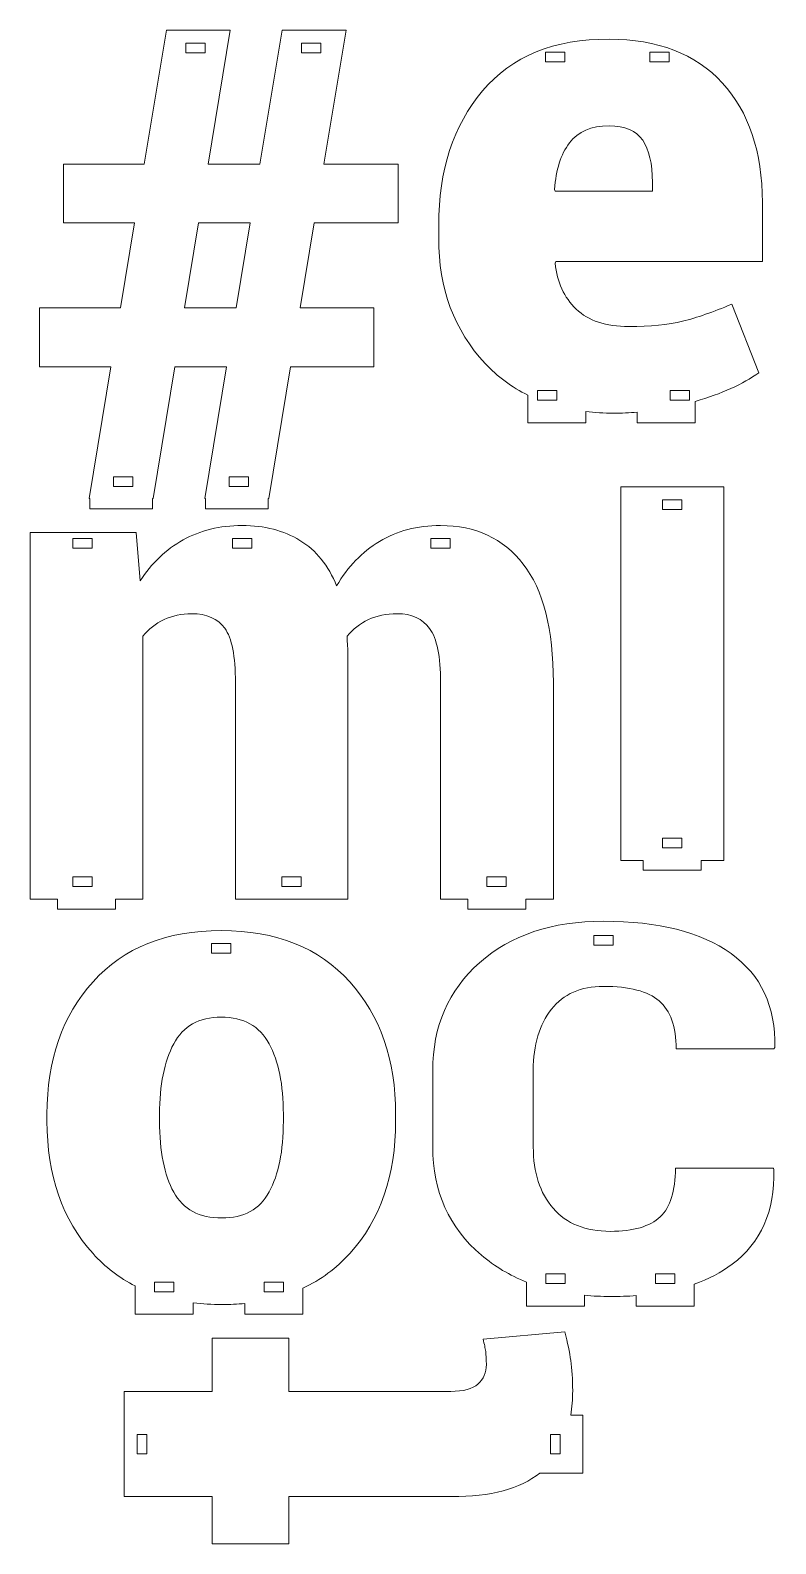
# Model space of a CAD drawing. Header units: centimetres. Extents: x -58 to 57, y -117 to 118.
import ezdxf

# ---------------------------------------------------------------- set-up
doc = ezdxf.new("R2010")
doc.units = ezdxf.units.CM
doc.header["$MEASUREMENT"] = 0
doc.layers.add('Capa 1', color=7, linetype='Continuous')

msp = doc.modelspace()

# ---------------------------------------------------------------- linework, layer by layer
at = {"layer": 'Capa 1', "lineweight": 9}
for points in [[(-34.22171, 114.24451), (-31.22171, 114.24451), (-31.22171, 115.74451), (-34.22171, 115.74451), (-34.22171, 114.24451)], [(-16.23771, 114.24451), (-13.23771, 114.24451), (-13.23771, 115.74451), (-16.23771, 115.74451), (-16.23771, 114.24451)], [(21.62062, 112.8578), (24.62062, 112.8578), (24.62062, 114.3578), (21.62062, 114.3578), (21.62062, 112.8578)], [(37.80615, 112.8578), (40.80615, 112.8578), (40.80615, 114.3578), (37.80615, 114.3578), (37.80615, 112.8578)], [(20.37089, 60.3101), (23.37089, 60.3101), (23.37089, 61.8101), (20.37089, 61.8101), (20.37089, 60.3101)], [(40.98674, 60.3101), (43.98674, 60.3101), (43.98674, 61.8101), (40.98674, 61.8101), (40.98674, 60.3101)], [(-45.43536, 46.93897), (-42.43536, 46.93897), (-42.43536, 48.43897), (-45.43536, 48.43897), (-45.43536, 46.93897)], [(-27.47566, 46.93897), (-24.47566, 46.93897), (-24.47566, 48.43897), (-27.47566, 48.43897), (-27.47566, 46.93897)], [(39.79352, 43.36758), (42.79352, 43.36758), (42.79352, 44.86758), (39.79352, 44.86758), (39.79352, 43.36758)], [(-51.72862, 37.36407), (-48.72862, 37.36407), (-48.72862, 38.86407), (-51.72862, 38.86407), (-51.72862, 37.36407)], [(-26.96456, 37.36407), (-23.96456, 37.36407), (-23.96456, 38.86407), (-26.96456, 38.86407), (-26.96456, 37.36407)], [(3.83294, 37.36407), (6.83294, 37.36407), (6.83294, 38.86407), (3.83294, 38.86407), (3.83294, 37.36407)], [(39.79352, -9.14706), (42.79352, -9.14706), (42.79352, -7.64706), (39.79352, -7.64706), (39.79352, -9.14706)], [(-51.72862, -15.18364), (-48.72862, -15.18364), (-48.72862, -13.68364), (-51.72862, -13.68364), (-51.72862, -15.18364)], [(-19.274, -15.18364), (-16.274, -15.18364), (-16.274, -13.68364), (-19.274, -13.68364), (-19.274, -15.18364)], [(12.50246, -15.18364), (15.50246, -15.18364), (15.50246, -13.68364), (12.50246, -13.68364), (12.50246, -15.18364)]]:
    msp.add_lwpolyline(points, close=True, dxfattribs=at)
at = {"layer": 'Capa 1', "lineweight": 20}
for points in [[(29.11848, -24.26967), (32.11848, -24.26967), (32.11848, -22.76967), (29.11848, -22.76967), (29.11848, -24.26967)], [(-30.2094, -25.51997), (-27.2094, -25.51997), (-27.2094, -24.01997), (-30.2094, -24.01997), (-30.2094, -25.51997)], [(-39.03954, -78.06768), (-36.03954, -78.06768), (-36.03954, -76.56768), (-39.03954, -76.56768), (-39.03954, -78.06768)], [(-22.03954, -78.06768), (-19.03954, -78.06768), (-19.03954, -76.56768), (-22.03954, -76.56768), (-22.03954, -78.06768)], [(21.69055, -76.81738), (24.69055, -76.81738), (24.69055, -75.31738), (21.69055, -75.31738), (21.69055, -76.81738)], [(38.69055, -76.81738), (41.69055, -76.81738), (41.69055, -75.31738), (38.69055, -75.31738), (38.69055, -76.81738)]]:
    msp.add_lwpolyline(points, close=True, dxfattribs=at)
at = {"layer": 'Capa 1', "lineweight": 9}
for points, knots in [([(-27.87018, 65.52277), (-27.87018, 65.52277), (-35.91215, 65.52277), (-35.91215, 65.52277), (-35.91215, 65.52277), (-35.91215, 65.52277), (-39.25162, 45.06003), (-39.25162, 45.06003), (-39.25162, 45.06003), (-39.25162, 45.06003), (-39.35503, 45.06003), (-39.35503, 45.06003), (-39.35503, 45.06003), (-39.35503, 45.06003), (-39.35503, 43.43897), (-39.35503, 43.43897), (-39.35503, 43.43897), (-39.35503, 43.43897), (-49.08141, 43.43897), (-49.08141, 43.43897), (-49.08141, 43.43897), (-49.08141, 43.43897), (-49.08141, 45.06003), (-49.08141, 45.06003), (-49.08141, 45.06003), (-49.08141, 45.06003), (-49.18482, 45.06003), (-49.18482, 45.06003), (-49.18482, 45.06003), (-49.18482, 45.06003), (-45.84536, 65.52277), (-45.84536, 65.52277), (-45.84536, 65.52277), (-45.84536, 65.52277), (-56.93715, 65.52277), (-56.93715, 65.52277), (-56.93715, 65.52277), (-56.93715, 65.52277), (-56.93715, 74.65518), (-56.93715, 74.65518), (-56.93715, 74.65518), (-56.93715, 74.65518), (-44.34601, 74.65518), (-44.34601, 74.65518), (-44.34601, 74.65518), (-44.34601, 74.65518), (-42.1481, 87.84266), (-42.1481, 87.84266), (-42.1481, 87.84266), (-42.1481, 87.84266), (-53.18877, 87.84266), (-53.18877, 87.84266), (-53.18877, 87.84266), (-53.18877, 87.84266), (-53.18877, 96.97506), (-53.18877, 96.97506), (-53.18877, 96.97506), (-53.18877, 96.97506), (-40.64875, 96.97506), (-40.64875, 96.97506), (-40.64875, 96.97506), (-40.64875, 96.97506), (-37.20705, 117.74449), (-37.20705, 117.74449), (-37.20705, 117.74449), (-37.20705, 117.74449), (-27.32496, 117.74449), (-27.32496, 117.74449), (-27.32496, 117.74449), (-27.32496, 117.74449), (-30.71554, 96.97506), (-30.71554, 96.97506), (-30.71554, 96.97506), (-30.71554, 96.97506), (-22.6906, 96.97506), (-22.6906, 96.97506), (-22.6906, 96.97506), (-22.6906, 96.97506), (-19.24891, 117.74449), (-19.24891, 117.74449), (-19.24891, 117.74449), (-19.24891, 117.74449), (-9.31571, 117.74449), (-9.31571, 117.74449), (-9.31571, 117.74449), (-9.31571, 117.74449), (-12.7574, 96.97506), (-12.7574, 96.97506), (-12.7574, 96.97506), (-12.7574, 96.97506), (-1.22262, 96.97506), (-1.22262, 96.97506), (-1.22262, 96.97506), (-1.22262, 96.97506), (-1.22262, 87.84266), (-1.22262, 87.84266), (-1.22262, 87.84266), (-1.22262, 87.84266), (-14.25675, 87.84266), (-14.25675, 87.84266), (-14.25675, 87.84266), (-14.25675, 87.84266), (-16.45467, 74.65518), (-16.45467, 74.65518), (-16.45467, 74.65518), (-16.45467, 74.65518), (-5.02211, 74.65518), (-5.02211, 74.65518), (-5.02211, 74.65518), (-5.02211, 74.65518), (-5.02211, 65.52277), (-5.02211, 65.52277), (-5.02211, 65.52277), (-5.02211, 65.52277), (-17.93698, 65.52277), (-17.93698, 65.52277), (-17.93698, 65.52277), (-17.93698, 65.52277), (-21.29348, 45.06003), (-21.29348, 45.06003), (-21.29348, 45.06003), (-21.29348, 45.06003), (-21.3969, 45.06003), (-21.3969, 45.06003), (-21.3969, 45.06003), (-21.3969, 45.06003), (-21.3969, 43.43897), (-21.3969, 43.43897), (-21.3969, 43.43897), (-21.3969, 43.43897), (-31.12327, 43.43897), (-31.12327, 43.43897), (-31.12327, 43.43897), (-31.12327, 43.43897), (-31.12327, 45.06003), (-31.12327, 45.06003), (-31.12327, 45.06003), (-31.12327, 45.06003), (-31.22669, 45.06003), (-31.22669, 45.06003), (-31.22669, 45.06003), (-31.22669, 45.06003), (-27.87018, 65.52277), (-27.87018, 65.52277)], [0, 0, 0, 0, 0.027027027, 0.027027027, 0.027027027, 0.027027027, 0.054054054, 0.054054054, 0.054054054, 0.054054054, 0.081081081, 0.081081081, 0.081081081, 0.081081081, 0.108108108, 0.108108108, 0.108108108, 0.108108108, 0.135135135, 0.135135135, 0.135135135, 0.135135135, 0.162162162, 0.162162162, 0.162162162, 0.162162162, 0.189189189, 0.189189189, 0.189189189, 0.189189189, 0.216216216, 0.216216216, 0.216216216, 0.216216216, 0.243243243, 0.243243243, 0.243243243, 0.243243243, 0.27027027, 0.27027027, 0.27027027, 0.27027027, 0.297297297, 0.297297297, 0.297297297, 0.297297297, 0.324324324, 0.324324324, 0.324324324, 0.324324324, 0.351351351, 0.351351351, 0.351351351, 0.351351351, 0.378378378, 0.378378378, 0.378378378, 0.378378378, 0.405405405, 0.405405405, 0.405405405, 0.405405405, 0.432432432, 0.432432432, 0.432432432, 0.432432432, 0.459459459, 0.459459459, 0.459459459, 0.459459459, 0.486486486, 0.486486486, 0.486486486, 0.486486486, 0.513513514, 0.513513514, 0.513513514, 0.513513514, 0.540540541, 0.540540541, 0.540540541, 0.540540541, 0.567567568, 0.567567568, 0.567567568, 0.567567568, 0.594594595, 0.594594595, 0.594594595, 0.594594595, 0.621621622, 0.621621622, 0.621621622, 0.621621622, 0.648648649, 0.648648649, 0.648648649, 0.648648649, 0.675675676, 0.675675676, 0.675675676, 0.675675676, 0.702702703, 0.702702703, 0.702702703, 0.702702703, 0.72972973, 0.72972973, 0.72972973, 0.72972973, 0.756756757, 0.756756757, 0.756756757, 0.756756757, 0.783783784, 0.783783784, 0.783783784, 0.783783784, 0.810810811, 0.810810811, 0.810810811, 0.810810811, 0.837837838, 0.837837838, 0.837837838, 0.837837838, 0.864864865, 0.864864865, 0.864864865, 0.864864865, 0.891891892, 0.891891892, 0.891891892, 0.891891892, 0.918918919, 0.918918919, 0.918918919, 0.918918919, 0.945945946, 0.945945946, 0.945945946, 0.945945946, 1, 1, 1, 1]), ([(18.88844, 61.10185), (16.3882, 62.33189), (14.17638, 63.96673), (12.25884, 66.01606), (12.25884, 66.01606), (7.45838, 71.14647), (5.04453, 77.64009), (5.04453, 85.48939), (5.04453, 85.48939), (5.04453, 85.48939), (5.04453, 87.46495), (5.04453, 87.46495), (5.04453, 87.46495), (5.04453, 96.00217), (7.31995, 102.96953), (11.85314, 108.33175), (11.85314, 108.33175), (16.38634, 113.71162), (22.93037, 116.39273), (31.50287, 116.35745), (31.50287, 116.35745), (39.05231, 116.35745), (44.90842, 114.09967), (49.05356, 109.58412), (49.05356, 109.58412), (53.1987, 105.06856), (55.28009, 98.87731), (55.28009, 91.02801), (55.28009, 91.02801), (55.28009, 91.02801), (55.28009, 81.87342), (55.28009, 81.87342), (55.28009, 81.87342), (55.28009, 81.87342), (23.24787, 81.87342), (23.24787, 81.87342), (23.24787, 81.87342), (23.24787, 81.87342), (23.14203, 81.57356), (23.14203, 81.57356), (23.14203, 81.57356), (23.40662, 78.64551), (24.50023, 76.2819), (26.38759, 74.46509), (26.38759, 74.46509), (28.29259, 72.64828), (31.00898, 71.7487), (34.55439, 71.7487), (34.55439, 71.7487), (37.90578, 71.7487), (40.67509, 72.03092), (42.89759, 72.57773), (42.89759, 72.57773), (45.12009, 73.12453), (47.66009, 74.00648), (50.53523, 75.22356), (50.53523, 75.22356), (50.53523, 75.22356), (54.71564, 64.56967), (54.71564, 64.56967), (54.71564, 64.56967), (52.29911, 62.80579), (48.94488, 61.32609), (44.87089, 60.12467)], [0, 0, 0, 0, 0.058823529, 0.058823529, 0.058823529, 0.058823529, 0.117647059, 0.117647059, 0.117647059, 0.117647059, 0.176470588, 0.176470588, 0.176470588, 0.176470588, 0.235294118, 0.235294118, 0.235294118, 0.235294118, 0.294117647, 0.294117647, 0.294117647, 0.294117647, 0.352941176, 0.352941176, 0.352941176, 0.352941176, 0.411764706, 0.411764706, 0.411764706, 0.411764706, 0.470588235, 0.470588235, 0.470588235, 0.470588235, 0.529411765, 0.529411765, 0.529411765, 0.529411765, 0.588235294, 0.588235294, 0.588235294, 0.588235294, 0.647058824, 0.647058824, 0.647058824, 0.647058824, 0.705882353, 0.705882353, 0.705882353, 0.705882353, 0.764705882, 0.764705882, 0.764705882, 0.764705882, 0.823529412, 0.823529412, 0.823529412, 0.823529412, 0.882352941, 0.882352941, 0.882352941, 0.882352941, 1, 1, 1, 1]), ([(31.50287, 102.91662), (28.71592, 102.91662), (26.66981, 102.03467), (25.32926, 100.25314), (25.32926, 100.25314), (24.00634, 98.47162), (23.24787, 96.07273), (23.0362, 93.03884), (23.0362, 93.03884), (23.0362, 93.03884), (23.14203, 92.79189), (23.14203, 92.79189), (23.14203, 92.79189), (23.14203, 92.79189), (38.22328, 92.79189), (38.22328, 92.79189), (38.22328, 92.79189), (38.22328, 92.79189), (38.22328, 94.13245), (38.22328, 94.13245), (38.22328, 94.13245), (38.22328, 97.02523), (37.71175, 99.21245), (36.70634, 100.69412), (36.70634, 100.69412), (35.68328, 102.17578), (33.95467, 102.91662), (31.50287, 102.91662)], [0, 0, 0, 0, 0.125, 0.125, 0.125, 0.125, 0.25, 0.25, 0.25, 0.25, 0.375, 0.375, 0.375, 0.375, 0.5, 0.5, 0.5, 0.5, 0.625, 0.625, 0.625, 0.625, 0.75, 0.75, 0.75, 0.75, 1, 1, 1, 1]), ([(-34.41281, 74.65518), (-34.41281, 74.65518), (-26.38787, 74.65518), (-26.38787, 74.65518), (-26.38787, 74.65518), (-26.38787, 74.65518), (-24.18996, 87.84266), (-24.18996, 87.84266), (-24.18996, 87.84266), (-24.18996, 87.84266), (-32.2149, 87.84266), (-32.2149, 87.84266), (-32.2149, 87.84266), (-32.2149, 87.84266), (-34.41281, 74.65518), (-34.41281, 74.65518)], [0, 0, 0, 0, 0.2, 0.2, 0.2, 0.2, 0.4, 0.4, 0.4, 0.4, 0.6, 0.6, 0.6, 0.6, 1, 1, 1, 1]), ([(27.87089, 58.30975), (27.87089, 58.30975), (27.87089, 56.80975), (27.87089, 56.80975), (27.87089, 56.80975), (27.87089, 56.80975), (18.87089, 56.80975), (18.87089, 56.80975), (18.87089, 56.80975), (18.87089, 56.80975), (18.87089, 58.30975), (18.87089, 58.30975)], [0, 0, 0, 0, 0.25, 0.25, 0.25, 0.25, 0.5, 0.5, 0.5, 0.5, 1, 1, 1, 1]), ([(35.87089, 58.45704), (34.61677, 58.35527), (33.47542, 58.31099), (32.19078, 58.30787), (32.19078, 58.30787), (30.70382, 58.30425), (29.24428, 58.39224), (27.87089, 58.55156)], [0, 0, 0, 0, 0.333333333, 0.333333333, 0.333333333, 0.333333333, 1, 1, 1, 1]), ([(44.87089, 58.30975), (44.87089, 58.30975), (44.87089, 56.80975), (44.87089, 56.80975), (44.87089, 56.80975), (44.87089, 56.80975), (35.87089, 56.80975), (35.87089, 56.80975), (35.87089, 56.80975), (35.87089, 56.80975), (35.87089, 58.30975), (35.87089, 58.30975)], [0, 0, 0, 0, 0.25, 0.25, 0.25, 0.25, 0.5, 0.5, 0.5, 0.5, 1, 1, 1, 1]), ([(49.29645, -11.14706), (49.29645, -11.14706), (45.79352, -11.14706), (45.79352, -11.14706), (45.79352, -11.14706), (45.79352, -11.14706), (45.79352, -12.64706), (45.79352, -12.64706), (45.79352, -12.64706), (45.79352, -12.64706), (36.79352, -12.64706), (36.79352, -12.64706), (36.79352, -12.64706), (36.79352, -12.64706), (36.79352, -11.14706), (36.79352, -11.14706), (36.79352, -11.14706), (36.79352, -11.14706), (33.29059, -11.14706), (33.29059, -11.14706), (33.29059, -11.14706), (33.29059, -11.14706), (33.29059, 46.86754), (33.29059, 46.86754), (33.29059, 46.86754), (33.29059, 46.86754), (49.29645, 46.86754), (49.29645, 46.86754), (49.29645, 46.86754), (49.29645, 46.86754), (49.29645, -11.14706), (49.29645, -11.14706)], [0, 0, 0, 0, 0.111111111, 0.111111111, 0.111111111, 0.111111111, 0.222222222, 0.222222222, 0.222222222, 0.222222222, 0.333333333, 0.333333333, 0.333333333, 0.333333333, 0.444444444, 0.444444444, 0.444444444, 0.444444444, 0.555555556, 0.555555556, 0.555555556, 0.555555556, 0.666666667, 0.666666667, 0.666666667, 0.666666667, 0.777777778, 0.777777778, 0.777777778, 0.777777778, 1, 1, 1, 1]), ([(-41.904, 39.80393), (-41.904, 39.80393), (-41.28664, 32.27521), (-41.28664, 32.27521), (-41.28664, 32.27521), (-39.52275, 35.00639), (-37.31789, 37.12665), (-34.63678, 38.61802), (-34.63678, 38.61802), (-31.97331, 40.1094), (-28.92178, 40.86406), (-25.46456, 40.86406), (-25.46456, 40.86406), (-21.98969, 40.86406), (-18.99108, 40.09143), (-16.48636, 38.54615), (-16.48636, 38.54615), (-13.964, 37.00088), (-12.07664, 34.64702), (-10.789, 31.4846), (-10.789, 31.4846), (-9.07803, 34.46734), (-6.85553, 36.76728), (-4.15678, 38.4024), (-4.15678, 38.4024), (-1.45803, 40.03752), (1.71697, 40.86406), (5.33294, 40.86406), (5.33294, 40.86406), (10.76572, 40.86406), (15.05197, 38.86958), (18.17405, 34.88061), (18.17405, 34.88061), (21.2785, 30.89165), (22.84836, 24.76446), (22.84836, 16.48106), (22.84836, 16.48106), (22.84836, 16.48106), (22.84836, -17.15563), (22.84836, -17.15563), (22.84836, -17.15563), (22.84836, -17.15563), (18.59065, -17.15563), (18.59065, -17.15563), (18.59065, -17.15563), (18.59065, -17.15563), (18.59065, -18.68364), (18.59065, -18.68364), (18.59065, -18.68364), (18.59065, -18.68364), (9.59065, -18.68364), (9.59065, -18.68364), (9.59065, -18.68364), (9.59065, -18.68364), (9.59065, -17.15563), (9.59065, -17.15563), (9.59065, -17.15563), (9.59065, -17.15563), (5.33294, -17.15563), (5.33294, -17.15563), (5.33294, -17.15563), (5.33294, -17.15563), (5.33294, 16.48106), (5.33294, 16.48106), (5.33294, 16.48106), (5.33294, 20.55987), (4.7685, 23.34495), (3.63961, 24.87226), (3.63961, 24.87226), (2.52836, 26.39956), (0.85266, 27.17221), (-1.38747, 27.17221), (-1.38747, 27.17221), (-3.08081, 27.17221), (-4.56247, 26.86674), (-5.86775, 26.25582), (-5.86775, 26.25582), (-7.15539, 25.62693), (-8.249, 24.78242), (-9.14858, 23.68635), (-9.14858, 23.68635), (-9.14858, 23.0934), (-9.13095, 22.57232), (-9.09567, 22.14108), (-9.09567, 22.14108), (-9.06039, 21.70983), (-9.04275, 21.2786), (-9.04275, 20.84736), (-9.04275, 20.84736), (-9.04275, 20.84736), (-9.04275, -17.15563), (-9.04275, -17.15563), (-9.04275, -17.15563), (-9.04275, -17.15563), (-26.50525, -17.15563), (-26.50525, -17.15563), (-26.50525, -17.15563), (-26.50525, -17.15563), (-26.50525, 16.48106), (-26.50525, 16.48106), (-26.50525, 16.48106), (-26.50525, 20.5958), (-27.05206, 23.39886), (-28.16331, 24.9082), (-28.16331, 24.9082), (-29.25692, 26.41753), (-30.96789, 27.17221), (-33.27858, 27.17221), (-33.27858, 27.17221), (-34.86608, 27.17221), (-36.29483, 26.86674), (-37.58247, 26.25582), (-37.58247, 26.25582), (-38.88775, 25.62693), (-39.98136, 24.78242), (-40.8633, 23.68635), (-40.8633, 23.68635), (-40.8633, 23.68635), (-40.8633, -17.15563), (-40.8633, -17.15563), (-40.8633, -17.15563), (-40.8633, -17.15563), (-45.10337, -17.15563), (-45.10337, -17.15563), (-45.10337, -17.15563), (-45.10337, -17.15563), (-45.10337, -18.68364), (-45.10337, -18.68364), (-45.10337, -18.68364), (-45.10337, -18.68364), (-54.10337, -18.68364), (-54.10337, -18.68364), (-54.10337, -18.68364), (-54.10337, -18.68364), (-54.10337, -17.15563), (-54.10337, -17.15563), (-54.10337, -17.15563), (-54.10337, -17.15563), (-58.34344, -17.15563), (-58.34344, -17.15563), (-58.34344, -17.15563), (-58.34344, -17.15563), (-58.34344, 39.80393), (-58.34344, 39.80393), (-58.34344, 39.80393), (-58.34344, 39.80393), (-41.904, 39.80393), (-41.904, 39.80393)], [0, 0, 0, 0, 0.026315789, 0.026315789, 0.026315789, 0.026315789, 0.052631579, 0.052631579, 0.052631579, 0.052631579, 0.078947368, 0.078947368, 0.078947368, 0.078947368, 0.105263158, 0.105263158, 0.105263158, 0.105263158, 0.131578947, 0.131578947, 0.131578947, 0.131578947, 0.157894737, 0.157894737, 0.157894737, 0.157894737, 0.184210526, 0.184210526, 0.184210526, 0.184210526, 0.210526316, 0.210526316, 0.210526316, 0.210526316, 0.236842105, 0.236842105, 0.236842105, 0.236842105, 0.263157895, 0.263157895, 0.263157895, 0.263157895, 0.289473684, 0.289473684, 0.289473684, 0.289473684, 0.315789474, 0.315789474, 0.315789474, 0.315789474, 0.342105263, 0.342105263, 0.342105263, 0.342105263, 0.368421053, 0.368421053, 0.368421053, 0.368421053, 0.394736842, 0.394736842, 0.394736842, 0.394736842, 0.421052632, 0.421052632, 0.421052632, 0.421052632, 0.447368421, 0.447368421, 0.447368421, 0.447368421, 0.473684211, 0.473684211, 0.473684211, 0.473684211, 0.5, 0.5, 0.5, 0.5, 0.526315789, 0.526315789, 0.526315789, 0.526315789, 0.552631579, 0.552631579, 0.552631579, 0.552631579, 0.578947368, 0.578947368, 0.578947368, 0.578947368, 0.605263158, 0.605263158, 0.605263158, 0.605263158, 0.631578947, 0.631578947, 0.631578947, 0.631578947, 0.657894737, 0.657894737, 0.657894737, 0.657894737, 0.684210526, 0.684210526, 0.684210526, 0.684210526, 0.710526316, 0.710526316, 0.710526316, 0.710526316, 0.736842105, 0.736842105, 0.736842105, 0.736842105, 0.763157895, 0.763157895, 0.763157895, 0.763157895, 0.789473684, 0.789473684, 0.789473684, 0.789473684, 0.815789474, 0.815789474, 0.815789474, 0.815789474, 0.842105263, 0.842105263, 0.842105263, 0.842105263, 0.868421053, 0.868421053, 0.868421053, 0.868421053, 0.894736842, 0.894736842, 0.894736842, 0.894736842, 0.921052632, 0.921052632, 0.921052632, 0.921052632, 0.947368421, 0.947368421, 0.947368421, 0.947368421, 1, 1, 1, 1]), ([(18.69055, -76.57877), (16.07078, -75.54369), (13.73259, -74.14951), (11.66816, -72.39362), (11.66816, -72.39362), (6.63344, -68.1114), (4.11641, -62.51908), (4.11641, -55.59098), (4.11641, -55.59098), (4.11641, -55.59098), (4.11641, -43.77868), (4.11641, -43.77868), (4.11641, -43.77868), (4.11641, -36.87713), (6.54432, -31.28951), (11.38438, -27.00258), (11.38438, -27.00258), (16.2402, -22.70237), (22.65682, -20.56555), (30.61848, -20.56555), (30.61848, -20.56555), (39.1477, -20.56555), (45.75351, -22.23784), (50.42015, -25.58245), (50.42015, -25.58245), (55.08678, -28.92706), (57.35704, -33.78469), (57.23091, -40.15536), (57.23091, -40.15536), (57.23091, -40.15536), (57.08902, -40.39427), (57.08902, -40.39427), (57.08902, -40.39427), (57.08902, -40.39427), (41.89093, -40.39427), (41.89093, -40.39427), (41.89093, -40.39427), (41.89093, -36.91694), (41.02382, -34.43504), (39.25806, -32.93527), (39.25806, -32.93527), (37.50807, -31.42223), (34.62296, -30.67899), (30.61848, -30.67899), (30.61848, -30.67899), (27.1185, -30.67899), (24.42258, -31.86022), (22.54646, -34.23595), (22.54646, -34.23595), (20.67035, -36.59841), (19.72441, -39.75719), (19.72441, -43.69905), (19.72441, -43.69905), (19.72441, -43.69905), (19.72441, -55.59098), (19.72441, -55.59098), (19.72441, -55.59098), (19.72441, -59.55937), (20.74918, -62.74471), (22.81448, -65.12044), (22.81448, -65.12044), (24.87978, -67.50944), (27.84372, -68.70394), (31.69055, -68.70394), (31.69055, -68.70394), (35.25358, -68.70394), (37.83915, -67.94743), (39.43148, -66.44766), (39.43148, -66.44766), (41.00805, -64.9479), (41.79633, -62.42617), (41.79633, -58.89576), (41.79633, -58.89576), (41.79633, -58.89576), (56.99443, -58.89576), (56.99443, -58.89576), (56.99443, -58.89576), (56.99443, -58.89576), (57.08902, -59.13466), (57.08902, -59.13466), (57.08902, -59.13466), (57.21515, -65.58497), (55.05209, -70.47944), (50.59357, -73.81375), (50.59357, -73.81375), (48.89514, -75.08394), (46.92945, -76.115), (44.69055, -76.90486)], [0, 0, 0, 0, 0.043478261, 0.043478261, 0.043478261, 0.043478261, 0.086956522, 0.086956522, 0.086956522, 0.086956522, 0.130434783, 0.130434783, 0.130434783, 0.130434783, 0.173913043, 0.173913043, 0.173913043, 0.173913043, 0.217391304, 0.217391304, 0.217391304, 0.217391304, 0.260869565, 0.260869565, 0.260869565, 0.260869565, 0.304347826, 0.304347826, 0.304347826, 0.304347826, 0.347826087, 0.347826087, 0.347826087, 0.347826087, 0.391304348, 0.391304348, 0.391304348, 0.391304348, 0.434782609, 0.434782609, 0.434782609, 0.434782609, 0.47826087, 0.47826087, 0.47826087, 0.47826087, 0.52173913, 0.52173913, 0.52173913, 0.52173913, 0.565217391, 0.565217391, 0.565217391, 0.565217391, 0.608695652, 0.608695652, 0.608695652, 0.608695652, 0.652173913, 0.652173913, 0.652173913, 0.652173913, 0.695652174, 0.695652174, 0.695652174, 0.695652174, 0.739130435, 0.739130435, 0.739130435, 0.739130435, 0.782608696, 0.782608696, 0.782608696, 0.782608696, 0.826086957, 0.826086957, 0.826086957, 0.826086957, 0.869565217, 0.869565217, 0.869565217, 0.869565217, 0.913043478, 0.913043478, 0.913043478, 0.913043478, 1, 1, 1, 1]), ([(-42.03954, -77.18643), (-44.53256, -75.92289), (-46.71699, -74.24646), (-48.60607, -72.15098), (-48.60607, -72.15098), (-53.36416, -66.87301), (-55.74982, -60.03306), (-55.74982, -51.58404), (-55.74982, -51.58404), (-55.74982, -51.58404), (-55.74982, -50.50807), (-55.74982, -50.50807), (-55.74982, -50.50807), (-55.74982, -42.09432), (-53.36857, -35.25043), (-48.60607, -29.95876), (-48.60607, -29.95876), (-43.86121, -24.66709), (-37.22898, -22.02126), (-28.7094, -22.02126), (-28.7094, -22.02126), (-20.17218, -22.02126), (-13.52232, -24.66709), (-8.75982, -29.95876), (-8.75982, -29.95876), (-4.01496, -35.25043), (-1.63371, -42.09432), (-1.63371, -50.50807), (-1.63371, -50.50807), (-1.63371, -50.50807), (-1.63371, -51.58404), (-1.63371, -51.58404), (-1.63371, -51.58404), (-1.63371, -60.03306), (-4.01048, -66.881), (-8.75982, -72.15098), (-8.75982, -72.15098), (-10.82823, -74.44615), (-13.26261, -76.24331), (-16.03954, -77.53893)], [0, 0, 0, 0, 0.090909091, 0.090909091, 0.090909091, 0.090909091, 0.181818182, 0.181818182, 0.181818182, 0.181818182, 0.272727273, 0.272727273, 0.272727273, 0.272727273, 0.363636364, 0.363636364, 0.363636364, 0.363636364, 0.454545455, 0.454545455, 0.454545455, 0.454545455, 0.545454545, 0.545454545, 0.545454545, 0.545454545, 0.636363636, 0.636363636, 0.636363636, 0.636363636, 0.727272727, 0.727272727, 0.727272727, 0.727272727, 0.818181818, 0.818181818, 0.818181818, 0.818181818, 1, 1, 1, 1]), ([(-38.26968, -51.58404), (-38.26968, -56.27598), (-37.54648, -59.94487), (-36.08246, -62.62598), (-36.08246, -62.62598), (-34.61843, -65.28945), (-32.13135, -66.63001), (-28.60357, -66.63001), (-28.60357, -66.63001), (-25.19926, -66.63001), (-22.74746, -65.28945), (-21.26579, -62.5907), (-21.26579, -62.5907), (-19.80176, -59.90959), (-19.06093, -56.2407), (-19.06093, -51.58404), (-19.06093, -51.58404), (-19.06093, -51.58404), (-19.06093, -50.50807), (-19.06093, -50.50807), (-19.06093, -50.50807), (-19.06093, -45.95723), (-19.80176, -42.30598), (-21.26579, -39.57195), (-21.26579, -39.57195), (-22.74746, -36.83793), (-25.23454, -35.46209), (-28.7094, -35.46209), (-28.7094, -35.46209), (-32.16662, -35.46209), (-34.61843, -36.83793), (-36.08246, -39.60723), (-36.08246, -39.60723), (-37.54648, -42.3589), (-38.26968, -45.99251), (-38.26968, -50.50807), (-38.26968, -50.50807), (-38.26968, -50.50807), (-38.26968, -51.58404), (-38.26968, -51.58404)], [0, 0, 0, 0, 0.090909091, 0.090909091, 0.090909091, 0.090909091, 0.181818182, 0.181818182, 0.181818182, 0.181818182, 0.272727273, 0.272727273, 0.272727273, 0.272727273, 0.363636364, 0.363636364, 0.363636364, 0.363636364, 0.454545455, 0.454545455, 0.454545455, 0.454545455, 0.545454545, 0.545454545, 0.545454545, 0.545454545, 0.636363636, 0.636363636, 0.636363636, 0.636363636, 0.727272727, 0.727272727, 0.727272727, 0.727272727, 0.818181818, 0.818181818, 0.818181818, 0.818181818, 1, 1, 1, 1]), ([(-33.03954, -79.80912), (-33.03954, -79.80912), (-33.03954, -81.56768), (-33.03954, -81.56768), (-33.03954, -81.56768), (-33.03954, -81.56768), (-42.03954, -81.56768), (-42.03954, -81.56768), (-42.03954, -81.56768), (-42.03954, -81.56768), (-42.03954, -77.18643), (-42.03954, -77.18643)], [0, 0, 0, 0, 0.25, 0.25, 0.25, 0.25, 0.5, 0.5, 0.5, 0.5, 1, 1, 1, 1]), ([(27.69122, -78.63508), (27.69122, -78.63508), (27.69055, -80.31738), (27.69055, -80.31738), (27.69055, -80.31738), (27.69055, -80.31738), (18.69055, -80.31738), (18.69055, -80.31738), (18.69055, -80.31738), (18.69055, -80.31738), (18.69055, -76.57877), (18.69055, -76.57877)], [0, 0, 0, 0, 0.25, 0.25, 0.25, 0.25, 0.5, 0.5, 0.5, 0.5, 1, 1, 1, 1]), ([(44.69055, -76.90486), (44.69055, -76.90486), (44.69055, -80.31738), (44.69055, -80.31738), (44.69055, -80.31738), (44.69055, -80.31738), (35.69055, -80.31738), (35.69055, -80.31738), (35.69055, -80.31738), (35.69055, -80.31738), (35.69055, -78.67816), (35.69055, -78.67816)], [0, 0, 0, 0, 0.25, 0.25, 0.25, 0.25, 0.5, 0.5, 0.5, 0.5, 1, 1, 1, 1]), ([(-25.03954, -79.89858), (-26.19522, -80.01224), (-27.36914, -80.07273), (-28.60357, -80.07084), (-28.60357, -80.07084), (-30.14168, -80.06849), (-31.62475, -79.98134), (-33.03954, -79.8109)], [0, 0, 0, 0, 0.333333333, 0.333333333, 0.333333333, 0.333333333, 1, 1, 1, 1]), ([(-16.03954, -77.53893), (-16.03954, -77.53893), (-16.03954, -81.56768), (-16.03954, -81.56768), (-16.03954, -81.56768), (-16.03954, -81.56768), (-25.03954, -81.56768), (-25.03954, -81.56768), (-25.03954, -81.56768), (-25.03954, -81.56768), (-25.03954, -79.89858), (-25.03954, -79.89858)], [0, 0, 0, 0, 0.25, 0.25, 0.25, 0.25, 0.5, 0.5, 0.5, 0.5, 1, 1, 1, 1]), ([(35.69055, -78.67816), (34.40933, -78.77395), (33.0789, -78.82025), (31.69055, -78.81738), (31.69055, -78.81738), (30.3134, -78.81454), (28.97681, -78.75345), (27.69122, -78.63508)], [0, 0, 0, 0, 0.333333333, 0.333333333, 0.333333333, 0.333333333, 1, 1, 1, 1]), ([(-43.74875, -93.55451), (-43.74875, -93.55451), (-30.10774, -93.55451), (-30.10774, -93.55451), (-30.10774, -93.55451), (-30.10774, -93.55451), (-30.10774, -85.28918), (-30.10774, -85.28918), (-30.10774, -85.28918), (-30.10774, -85.28918), (-18.23246, -85.28918), (-18.23246, -85.28918), (-18.23246, -85.28918), (-18.23246, -85.28918), (-18.23246, -93.55451), (-18.23246, -93.55451), (-18.23246, -93.55451), (-18.23246, -93.55451), (6.92031, -93.55451), (6.92031, -93.55451), (6.92031, -93.55451), (8.87644, -93.55451), (10.29594, -93.17506), (11.14417, -92.41617), (11.14417, -92.41617), (12.00972, -91.65728), (12.44249, -90.63442), (12.44249, -89.3476), (12.44249, -89.3476), (12.44249, -88.50622), (12.40786, -87.84632), (12.33862, -87.35139), (12.33862, -87.35139), (12.26938, -86.83996), (12.13089, -86.21305), (11.94047, -85.43766), (11.94047, -85.43766), (11.94047, -85.43766), (24.61206, -84.31581), (24.61206, -84.31581), (24.61206, -84.31581), (25.06215, -85.96558), (25.37374, -87.45037), (25.54686, -88.77019), (25.54686, -88.77019), (25.73727, -90.09), (25.82383, -91.65728), (25.84114, -93.45552), (25.84114, -93.45552), (25.83685, -94.78997), (25.74185, -96.0451), (25.55559, -97.22086), (25.55559, -97.22086), (25.55559, -97.22086), (27.4122, -97.22086), (27.4122, -97.22086), (27.4122, -97.22086), (27.4122, -97.22086), (27.4122, -106.22086), (27.4122, -106.22086), (27.4122, -106.22086), (27.4122, -106.22086), (20.73619, -106.22086), (20.73619, -106.22086), (20.73619, -106.22086), (17.70739, -108.66961), (13.14148, -109.88721), (7.02418, -109.88721), (7.02418, -109.88721), (7.02418, -109.88721), (-18.23246, -109.88721), (-18.23246, -109.88721), (-18.23246, -109.88721), (-18.23246, -109.88721), (-18.23246, -117.19568), (-18.23246, -117.19568), (-18.23246, -117.19568), (-18.23246, -117.19568), (-30.10774, -117.19568), (-30.10774, -117.19568), (-30.10774, -117.19568), (-30.10774, -117.19568), (-30.10774, -109.88721), (-30.10774, -109.88721), (-30.10774, -109.88721), (-30.10774, -109.88721), (-43.74875, -109.88721), (-43.74875, -109.88721), (-43.74875, -109.88721), (-43.74875, -109.88721), (-43.74875, -93.55451), (-43.74875, -93.55451)], [0, 0, 0, 0, 0.041666667, 0.041666667, 0.041666667, 0.041666667, 0.083333333, 0.083333333, 0.083333333, 0.083333333, 0.125, 0.125, 0.125, 0.125, 0.166666667, 0.166666667, 0.166666667, 0.166666667, 0.208333333, 0.208333333, 0.208333333, 0.208333333, 0.25, 0.25, 0.25, 0.25, 0.291666667, 0.291666667, 0.291666667, 0.291666667, 0.333333333, 0.333333333, 0.333333333, 0.333333333, 0.375, 0.375, 0.375, 0.375, 0.416666667, 0.416666667, 0.416666667, 0.416666667, 0.458333333, 0.458333333, 0.458333333, 0.458333333, 0.5, 0.5, 0.5, 0.5, 0.541666667, 0.541666667, 0.541666667, 0.541666667, 0.583333333, 0.583333333, 0.583333333, 0.583333333, 0.625, 0.625, 0.625, 0.625, 0.666666667, 0.666666667, 0.666666667, 0.666666667, 0.708333333, 0.708333333, 0.708333333, 0.708333333, 0.75, 0.75, 0.75, 0.75, 0.791666667, 0.791666667, 0.791666667, 0.791666667, 0.833333333, 0.833333333, 0.833333333, 0.833333333, 0.875, 0.875, 0.875, 0.875, 0.916666667, 0.916666667, 0.916666667, 0.916666667, 1, 1, 1, 1]), ([(-41.74874, -103.22086), (-41.74874, -103.22086), (-41.74874, -100.22086), (-41.74874, -100.22086), (-41.74874, -100.22086), (-41.74874, -100.22086), (-40.24874, -100.22086), (-40.24874, -100.22086), (-40.24874, -100.22086), (-40.24874, -100.22086), (-40.24874, -103.22086), (-40.24874, -103.22086), (-40.24874, -103.22086), (-40.24874, -103.22086), (-41.74874, -103.22086), (-41.74874, -103.22086)], [0, 0, 0, 0, 0.2, 0.2, 0.2, 0.2, 0.4, 0.4, 0.4, 0.4, 0.6, 0.6, 0.6, 0.6, 1, 1, 1, 1]), ([(22.4122, -103.22086), (22.4122, -103.22086), (22.4122, -100.22086), (22.4122, -100.22086), (22.4122, -100.22086), (22.4122, -100.22086), (23.9122, -100.22086), (23.9122, -100.22086), (23.9122, -100.22086), (23.9122, -100.22086), (23.9122, -103.22086), (23.9122, -103.22086), (23.9122, -103.22086), (23.9122, -103.22086), (22.4122, -103.22086), (22.4122, -103.22086)], [0, 0, 0, 0, 0.2, 0.2, 0.2, 0.2, 0.4, 0.4, 0.4, 0.4, 0.6, 0.6, 0.6, 0.6, 1, 1, 1, 1])]:
    msp.add_open_spline(points, degree=3, knots=knots, dxfattribs=at)
for points in [[(18.87089, 58.30975), (18.87089, 58.30975), (18.87089, 61.1115), (18.87089, 61.1115)], [(44.87089, 58.30975), (44.87089, 58.30975), (44.87089, 60.12467), (44.87089, 60.12467)], [(27.87089, 58.30975), (27.87089, 58.30975), (27.87089, 58.55156), (27.87089, 58.55156)], [(35.87089, 58.30975), (35.87089, 58.30975), (35.87089, 58.45704), (35.87089, 58.45704)]]:
    msp.add_open_spline(points, degree=3, dxfattribs=at)
at = {"layer": 'Capa 1', "lineweight": 20}
msp.add_open_spline([(-49.08141, 43.43897), (-49.08141, 43.43897), (-39.35503, 43.43897), (-39.35503, 43.43897)], degree=3, dxfattribs=at)

doc.saveas('drawing.dxf')
